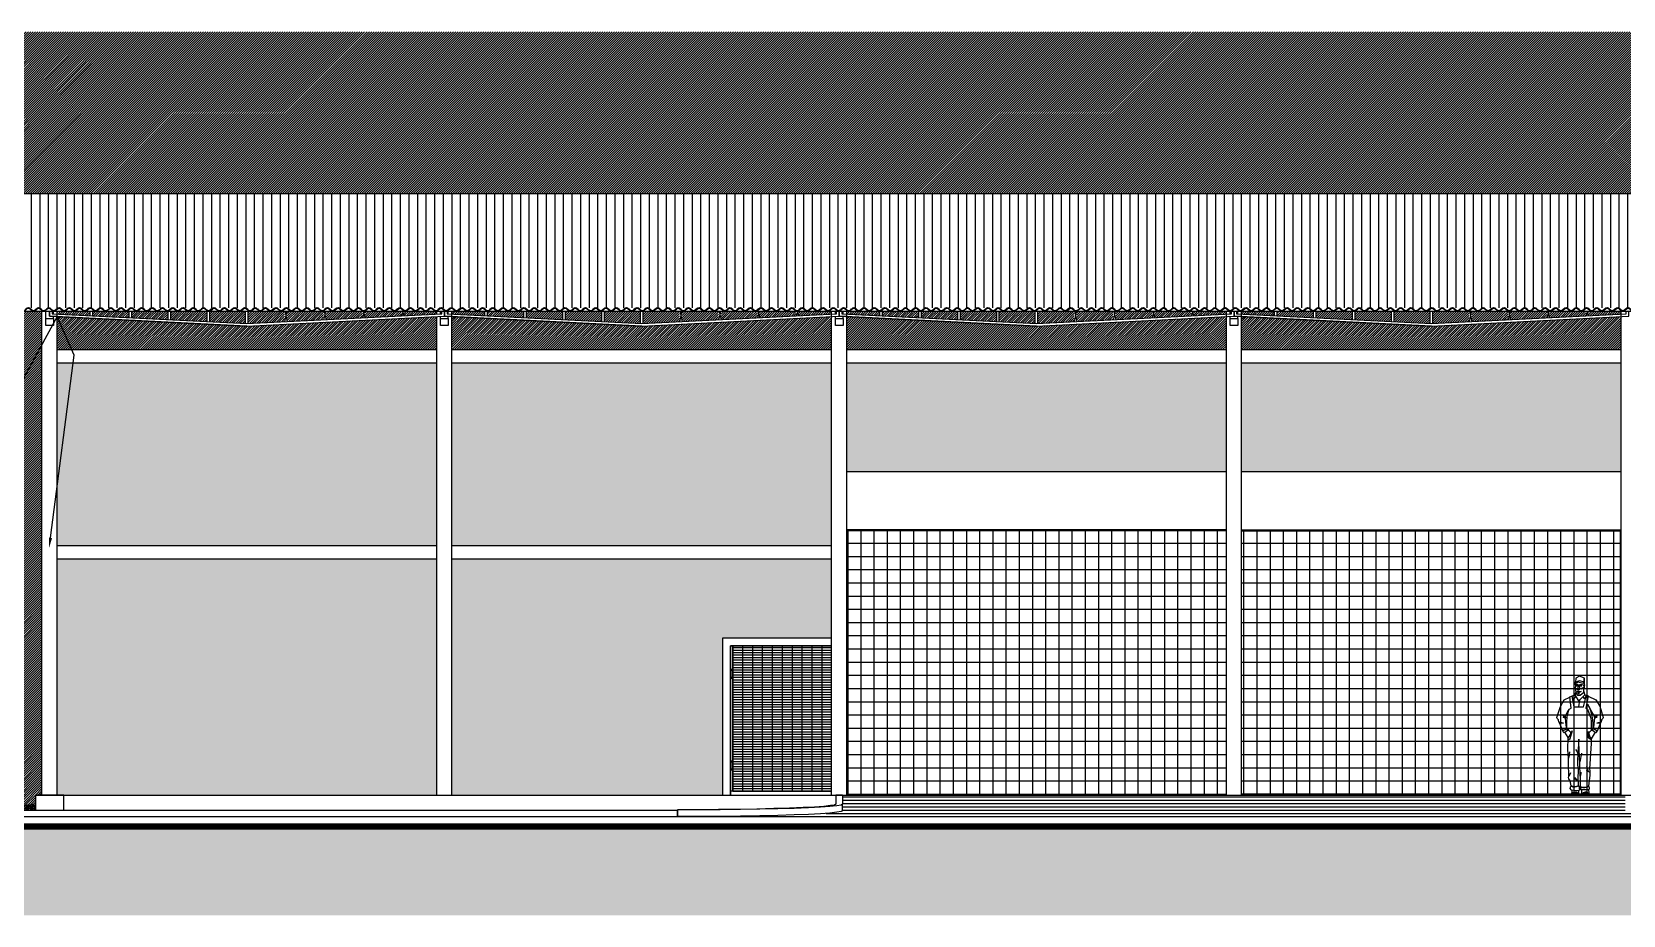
# Model space of a CAD drawing. Header units: metres. Extents: x 2552 to 3464, y 267 to 510.
# Drawn here: x 2990.28 to 3014.38, y 298.58 to 311.96 of the extents above; entities that cross this region are included whole.
import ezdxf
from ezdxf import colors
from ezdxf.entities.mleader import LeaderData, LeaderLine
from ezdxf.math import Vec2, Vec3

# ---------------------------------------------------------------- set-up
doc = ezdxf.new("R2010")
doc.units = ezdxf.units.M
doc.header["$LTSCALE"] = 10
doc.header["$MEASUREMENT"] = 0
doc.set_wipeout_variables(frame=1)
for name, color, linetype in [('COTA 1 100', 2, 'Continuous'), ('HACHURA', 251, 'Continuous'), ('PENA 0.15', 7, 'Continuous'), ('PENA 01', 1, 'Continuous'), ('PENA 02', 2, 'Continuous'), ('PENA 03', 3, 'Continuous'), ('PENA 06', 6, 'Continuous'), ('TXT ESPECIFICAÇÕES', 7, 'Continuous'), ('VEG_PLANTAS', 94, 'Continuous')]:
    doc.layers.add(name, color=color, linetype=linetype)
doc.layers.add('ESQUADRIAS', color=3, linetype='Continuous', lineweight=35)
doc.layers.add('PENA 04', color=4, linetype='Continuous', lineweight=25)
doc.styles.get("Standard").update_dxf_attribs({"font": 'arial.ttf'})
pattern_1 = [(0, (3002.64047, 300.41297), (0, 0.2), []), (90, (3002.64047, 300.41297), (-0.2, 1e-17), [])]

# ---------------------------------------------------------------- blocks, each defined once
blk = doc.blocks.new('A$C39D03AB2')
at = {"ltscale": 1.5, "true_color": 0x86cacb}
h = blk.add_hatch(dxfattribs=at)
h.set_pattern_fill('ANSI31', color=133, scale=0.2)
h.set_pattern_definition([(45, (0.446592, -0.067077), (-0.01767767, 0.01767767), [])])
h.paths.add_polyline_path([(0.61, 0.076), (0.574, 0.076, -0.021957), (0.57, 0.076, -0.021957), (0.566, 0.076), (0.418, 0.076, -0.021957), (0.414, 0.076, -0.021957), (0.41, 0.076), (0.263, 0.076, -0.021957), (0.259, 0.076, -0.021957), (0.255, 0.076), (0.115, 0.076), (0.115, 0.034), (0.61, 0.008)])
h.paths.add_polyline_path([(5.865, 0.076), (5.732, 0.076, -0.025358), (5.727, 0.075, -0.025358), (5.723, 0.076), (5.576, 0.076, -0.025358), (5.572, 0.075, -0.025358), (5.567, 0.076), (5.421, 0.076, -0.025358), (5.417, 0.075, -0.025358), (5.412, 0.076), (5.37, 0.076), (5.37, 0.008), (5.865, 0.034)])
h.paths.add_polyline_path([(1.2, 0.108), (0.65, 0.108), (0.65, 0.006), (1.2, -0.021)])
h.paths.add_polyline_path([(1.79, 0.108), (1.24, 0.108), (1.24, -0.023), (1.79, -0.051)])
h.paths.add_polyline_path([(2.38, 0.108), (1.83, 0.108), (1.83, -0.053), (2.38, -0.081)])
h.paths.add_polyline_path([(2.97, 0.108), (2.42, 0.108), (2.42, -0.083), (2.97, -0.111)])
h.paths.add_polyline_path([(3.56, 0.108), (3.01, 0.108), (3.01, -0.111), (3.56, -0.083)])
h.paths.add_polyline_path([(4.15, 0.108), (3.6, 0.108), (3.6, -0.081), (4.15, -0.053)])
h.paths.add_polyline_path([(4.74, 0.108), (4.19, 0.108), (4.19, -0.051), (4.74, -0.023)])
h.paths.add_polyline_path([(5.33, 0.108), (4.78, 0.108), (4.78, -0.021), (5.33, 0.006)])
at = {"ltscale": 1.5}
for p, q in [((2.99, 0.108), (0.04, 0.108)), ((0.61, 0.108), (0.61, 0.006)), ((0.65, 0.108), (0.65, 0.006)), ((1.2, 0.108), (1.2, -0.023)), ((1.24, 0.108), (1.24, -0.023)), ((1.79, 0.108), (1.79, -0.053)), ((1.83, 0.108), (1.83, -0.053)), ((2.38, 0.108), (2.38, -0.083)), ((2.42, 0.108), (2.42, -0.083)), ((2.97, -0.112), (2.97, 0.108)), ((3.01, -0.112), (3.01, 0.108)), ((3.56, 0.108), (3.6, -0.083)), ((3.6, 0.108), (3.56, -0.083)), ((4.15, 0.108), (4.19, -0.053)), ((4.19, 0.108), (4.15, -0.053)), ((4.74, 0.108), (4.78, -0.023)), ((4.78, 0.108), (4.74, -0.023)), ((5.33, 0.108), (5.37, 0.006)), ((5.37, 0.108), (5.33, 0.006))]:
    blk.add_line(p, q, dxfattribs=at)
for points in [[(0, 0), (0, 0.148)], [(5.98, 0.148), (0, 0.148)], [(2.99, -0.152), (2.99, -0.152), (0, 0)], [(2.99, -0.152), (5.98, 0)], [(5.98, 0), (5.98, 0.148)]]:
    blk.add_lwpolyline(points, dxfattribs=at)
for points in [[(5.98, 0.148), (0, 0.148), (0, 0), (2.99, -0.152), (5.98, 0)], [(5.94, 0.108), (0.04, 0.108), (0.04, 0.037), (2.99, -0.112), (5.94, 0.037)]]:
    blk.add_lwpolyline(points, close=True, dxfattribs=at)
blk = doc.blocks.new('cacho6')
for centre, radius in [((-0.416, 0.242), 0.0184), ((-0.325, 0.284), 0.0156), ((-0.255, 0.26), 0.0104), ((-0.159, 0.31), 0.0082), ((-0.042, 0.222), 0.0116), ((0.015, 0.253), 0.0183), ((0.128, 0.284), 0.0156), ((0.198, 0.26), 0.0104), ((0.294, 0.31), 0.0082), ((0.411, 0.222), 0.0116), ((0.468, 0.253), 0.0183)]:
    blk.add_circle(centre, radius)
blk.add_arc((0.037, 0.242), 0.0184, 202.99722, 106.97674)
for points, knots in [([(0, 0), (0.017, 0.013), (0.049, 0.039), (-0.035, 0.009), (-0.042, 0.095), (-0.062, 0.018), (-0.176, 0.073), (-0.041, 0.071), (0.078, 0.117), (-0.049, 0.078), (0.027, 0.214), (-0.067, 0.068), (-0.076, 0.255), (-0.104, 0.071), (-0.161, 0.215), (0.042, 0.257), (-0.297, 0.304), (-0.126, 0.113), (-0.228, 0.21), (-0.321, 0.094), (-0.129, 0.122), (-0.35, -0.005), (-0.31, 0.142), (-0.253, 0.23), (-0.453, 0.23), (-0.272, 0.128), (-0.406, 0.065), (-0.448, 0.13), (-0.463, 0.218), (-0.522, 0.133), (-0.428, 0.091), (-0.444, 0.031), (-0.453, 0)], [0.011965, 0.011965, 0.011965, 0.011965, 0.082609, 0.169559, 0.243044, 0.299408, 0.400394, 0.594709, 0.690458, 0.785628, 0.89158, 1.001823, 1.123848, 1.25156, 1.356811, 1.528141, 1.7837, 1.951889, 2.05249, 2.190104, 2.318207, 2.51551, 2.701394, 2.792269, 2.948062, 3.123129, 3.249217, 3.402204, 3.477691, 3.56163, 3.701911, 3.843182, 3.843182, 3.843182, 3.843182]), ([(0.453, 0), (0.47, 0.013), (0.502, 0.039), (0.418, 0.009), (0.411, 0.095), (0.391, 0.018), (0.277, 0.073), (0.413, 0.071), (0.532, 0.117), (0.404, 0.078), (0.48, 0.214), (0.386, 0.068), (0.377, 0.255), (0.349, 0.071), (0.292, 0.215), (0.495, 0.257), (0.156, 0.304), (0.328, 0.113), (0.225, 0.21), (0.132, 0.094), (0.324, 0.122), (0.103, -0.005), (0.143, 0.142), (0.2, 0.23), (0, 0.23), (0.181, 0.128), (0.048, 0.065), (0.005, 0.13), (-0.01, 0.218), (-0.05, 0.16), (-0.042, 0.136), (-0.037, 0.128)], [0.011965, 0.011965, 0.011965, 0.011965, 0.082609, 0.169559, 0.243044, 0.299408, 0.400394, 0.594709, 0.690458, 0.785628, 0.89158, 1.001823, 1.123848, 1.25156, 1.356811, 1.528141, 1.7837, 1.951889, 2.05249, 2.190104, 2.318207, 2.51551, 2.701394, 2.792269, 2.948062, 3.123129, 3.249217, 3.402204, 3.477691, 3.56163, 3.606746, 3.606746, 3.606746, 3.606746]), ([(-0.001, 0.089), (0.001, 0.088), (0.014, 0.07), (0.012, 0.047), (0.007, 0.026)], [3.6908032, 3.6908032, 3.6908032, 3.6908032, 3.701911, 3.8032539, 3.8032539, 3.8032539, 3.8032539])]:
    blk.add_open_spline(points, degree=3, knots=knots)
blk = doc.blocks.new('A$C5D2070CA')
for p, q in [((-2.5, 0.323), (-2.4, 0.323)), ((-2.5, 0.323), (-2.5, 0.187)), ((-2.4, 0.323), (-2.4, 0.187)), ((-2.5, 0.087), (-2.5, 0.187)), ((-2.5, 0.187), (-2.479, 0.176)), ((-2.5, 0.087), (-2.479, 0.076)), ((-2.479, 0.176), (-2.415, 0.165)), ((-2.479, 0.076), (-2.415, 0.065)), ((-2.415, 0.165), (-2.31, 0.154)), ((-2.415, 0.065), (-2.31, 0.054)), ((-2.4, 0.187), (-2.379, 0.176)), ((-2.379, 0.176), (-2.318, 0.166)), ((-2.318, 0.166), (-2.217, 0.155)), ((-2.31, 0.154), (-2.165, 0.144)), ((-2.31, 0.054), (-2.165, 0.044)), ((-2.217, 0.155), (-2.078, 0.145)), ((-2.165, 0.144), (-1.983, 0.134)), ((-2.165, 0.044), (-1.983, 0.034)), ((-2.078, 0.145), (-1.904, 0.136)), ((-1.983, 0.134), (-1.768, 0.125)), ((-1.983, 0.034), (-1.768, 0.026)), ((-1.904, 0.136), (-1.697, 0.128)), ((-1.768, 0.125), (-1.522, 0.118)), ((-1.768, 0.026), (-1.522, 0.018)), ((-1.697, 0.128), (-1.461, 0.121)), ((-1.522, 0.118), (-1.25, 0.112)), ((-1.522, 0.018), (-1.25, 0.012)), ((-1.461, 0.121), (-1.2, 0.115)), ((-1.25, 0.112), (-0.957, 0.107)), ((-1.25, 0.012), (-0.957, 0.007)), ((-1.2, 0.115), (-0.918, 0.11)), ((-0.957, 0.107), (-0.647, 0.103)), ((-0.957, 0.007), (-0.647, 0.003)), ((-0.918, 0.11), (-0.621, 0.106)), ((-0.647, 0.103), (-0.326, 0.101)), ((-0.647, 0.003), (-0.326, 0.001)), ((-0.621, 0.106), (-0.313, 0.104)), ((-0.326, 0.101), (0, 0.1)), ((-0.326, 0.001), (0, 0)), ((-0.313, 0.104), (0, 0.103))]:
    blk.add_line(p, q)
at = {"layer": 'HACHURA', "ltscale": 1.5}
blk.add_line((0, 0.103), (0, 0), dxfattribs=at)
blk = doc.blocks.new('F312X00')
for p, q in [((-40.5, 6.6), (-40.8, 7.1)), ((-38.2, 9.7), (-40, 7.7)), ((-37.7, 9.3), (-39.6, 7.3)), ((-31.3, 9.3), (-29.4, 7.3)), ((-30.8, 9.7), (-29, 7.7)), ((-20.5, 9.7), (-22.3, 7.7)), ((-20, 9.3), (-21.9, 7.3)), ((-13.6, 9.3), (-11.7, 7.3)), ((-13.1, 9.7), (-11.3, 7.7)), ((-2.8, 9.7), (-4.6, 7.7)), ((-2.3, 9.3), (-4.2, 7.3)), ((4.1, 9.3), (6, 7.3)), ((4.6, 9.7), (6.4, 7.7)), ((14.9, 9.7), (13.1, 7.7)), ((15.4, 9.3), (13.5, 7.3)), ((21.8, 9.3), (23.7, 7.3)), ((22.3, 9.7), (24.1, 7.7)), ((32.6, 9.7), (30.8, 7.7)), ((33.1, 9.3), (31.2, 7.3)), ((39.5, 9.3), (41.4, 7.3)), ((40, 9.7), (41.8, 7.7)), ((50.3, 9.7), (48.5, 7.7)), ((50.8, 9.3), (48.9, 7.3)), ((57.2, 9.3), (59.1, 7.3)), ((57.7, 9.7), (59.5, 7.7)), ((68, 9.7), (66.2, 7.7)), ((68.5, 9.3), (66.6, 7.3)), ((69.1, 10), (68.8, 10.4))]:
    blk.add_line(p, q)
for centre, radius, start, end in [((-43.4, 10.8), 4.5, 304.5181, 317.5524), ((-43.4, 10.8), 5.1, 304.5181, 317.5524), ((-34.5, 6.4), 5, 90, 137.5524), ((-34.5, 6.4), 4.4, 90, 137.5524), ((-34.5, 6.4), 5, 42.4476, 90), ((-34.5, 6.4), 4.4, 42.4476, 90), ((-25.7, 10.8), 5.1, 222.4476, 270), ((-25.7, 10.8), 4.5, 222.4476, 270), ((-25.7, 10.8), 4.5, 270, 317.5524), ((-25.7, 10.8), 5.1, 270, 317.5524), ((-16.8, 6.4), 5, 90, 137.5524), ((-16.8, 6.4), 4.4, 90, 137.5524), ((-16.8, 6.4), 5, 42.4476, 90), ((-16.8, 6.4), 4.4, 42.4476, 90), ((-8, 10.8), 5.1, 222.4476, 270), ((-8, 10.8), 4.5, 222.4476, 270), ((-8, 10.8), 4.5, 270, 317.5524), ((-8, 10.8), 5.1, 270, 317.5524), ((0.9, 6.4), 5, 90, 137.5524), ((0.9, 6.4), 4.4, 90, 137.5524), ((0.9, 6.4), 5, 42.4476, 90), ((0.9, 6.4), 4.4, 42.4476, 90), ((9.7, 10.8), 5.1, 222.4476, 270), ((9.7, 10.8), 4.5, 222.4476, 270), ((9.7, 10.8), 4.5, 270, 317.5524), ((9.7, 10.8), 5.1, 270, 317.5524), ((18.6, 6.4), 5, 90, 137.5524), ((18.6, 6.4), 4.4, 90, 137.5524), ((18.6, 6.4), 5, 42.4476, 90), ((18.6, 6.4), 4.4, 42.4476, 90), ((27.4, 10.8), 5.1, 222.4476, 270), ((27.4, 10.8), 4.5, 222.4476, 270), ((27.4, 10.8), 4.5, 270, 317.5524), ((27.4, 10.8), 5.1, 270, 317.5524), ((36.3, 6.4), 5, 90, 137.5524), ((36.3, 6.4), 4.4, 90, 137.5524), ((36.3, 6.4), 5, 42.4476, 90), ((36.3, 6.4), 4.4, 42.4476, 90), ((45.1, 10.8), 5.1, 222.4476, 270), ((45.1, 10.8), 4.5, 222.4476, 270), ((45.1, 10.8), 4.5, 270, 317.5524), ((45.1, 10.8), 5.1, 270, 317.5524), ((54, 6.4), 5, 90, 137.5524), ((54, 6.4), 4.4, 90, 137.5524), ((54, 6.4), 5, 42.4476, 90), ((54, 6.4), 4.4, 42.4476, 90), ((62.8, 10.8), 5.1, 222.4476, 270), ((62.8, 10.8), 4.5, 222.4476, 270), ((62.8, 10.8), 4.5, 270, 317.5524), ((62.8, 10.8), 5.1, 270, 317.5524), ((71.7, 6.4), 5, 125.4186, 137.5524), ((71.7, 6.4), 4.4, 125.4186, 137.5524)]:
    blk.add_arc(centre, radius, start, end)
blk = doc.blocks.new('operário 11')
for p, q in [((-5, 143), (-6.2, 143.8)), ((-4.3, 138.7), (2.5, 139)), ((-1.6, 148.8), (-3, 142.8)), ((-2.1, 148), (-2.6, 148.6)), ((-0.5, 146.9), (-0.1, 144)), ((-0.4, 147.9), (0.2, 148.5)), ((-24.3, 81.3), (-22.8, 83)), ((-22.3, 79), (-24.3, 81.3)), ((-22.8, 83), (-17.3, 85.1)), ((-21.3, 80), (-22.3, 79)), ((-21.3, 80), (-17.5, 82.8)), ((-17.5, 82.8), (-15.5, 82.3)), ((-17.3, 85.1), (-15.5, 82.3)), ((-15.7, 42.5), (-14.7, 46.8)), ((-14.6, 47.2), (-13.9, 51.3)), ((1, 37), (3.4, 49.7)), ((14.3, 21.8), (10.3, 24.3)), ((13.2, 22.5), (10.4, 30.6)), ((-15.1, 16.2), (-12.6, 21.6)), ((-6.8, 12.8), (-2.3, 9.2)), ((-2.3, 9.2), (-6.7, 14.1)), ((1.3, 16.8), (3.1, 21.8))]:
    blk.add_line(p, q)
for points in [[(-7.4, 150.7), (-5.8, 153), (0.1, 155), (6.3, 153.2), (4.7, 150.8), (-1.5, 152.6)], [(18.7, 85.1), (17, 82.3), (19, 82.8), (22.8, 80), (23.8, 79), (25.8, 81.3), (24.3, 83)]]:
    blk.add_lwpolyline(points, close=True)
for points in [[(-5.8, 151.2), (-6.2, 150.1, 0.106993), (-6.2, 149.7), (-5.9, 146.8), (-6.4, 145.2, 0.137215), (-6.4, 144.7), (-5.8, 141.9, -0.060609), (-5.7, 141.7), (-5.6, 138.4, 0.123416), (-5.5, 137.9), (-3.5, 134.3, 0.274896), (-2.7, 133.7), (0.4, 133.7, 0.188402), (1.1, 134), (6.2, 138.3, 0.20979), (6.5, 139), (6.5, 143.2)], [(-5.7, 147.7, 0.222417), (-2.3, 147.6, 0.392355), (-6, 147.5)], [(-1.8, 148.5), (-2.6, 149.2, 0.163634), (-3.2, 149.4), (-4.7, 149.5, 0.160437), (-5.3, 149.4), (-5.8, 149.1)], [(-2.9, 143.3, 1.009228), (-1.9, 141.7), (-1.3, 142, -0.960676), (-0.7, 141.8, 0.558997), (-0.5, 141.7, 0.716909), (-0.3, 143.2, 0.716909)], [(6.5, 139.3), (7.3, 134.9, -0.249907), (7, 133.9), (0.3, 127.2, 0.163657), (-0.1, 126.6), (-1.5, 116.9)], [(-0.5, 148.7), (0.9, 149.3, -0.110876), (1.4, 149.4), (2.8, 149.4, -0.16421), (3.4, 149.2), (4.1, 148.7)], [(3.5, 147.5, 0.386359), (-0.3, 147.6, 0.217029), (3.2, 147.7, 0.217029)], [(6.1, 143.4, 0.364337), (6.4, 143.5), (7.3, 145), (7.2, 148.1), (6.8, 148.7, 0.327227), (6.6, 148.8), (6.1, 148.7, 0.270882), (5.9, 148.6), (5.7, 147.6, 1.150976), (5.9, 147.6), (6.2, 148.1, -0.372765), (6.5, 148.2), (6.6, 148.2, -0.292763), (6.8, 148), (6.9, 145.2), (6.6, 144.7, -0.567762), (6.2, 144.7), (6.1, 144.9), (6, 144.5, 0.950373), (5.7, 144.6), (5.8, 143.8), (6, 143.5)], [(6.4, 143.5, -4.158251), (6.3, 143.6, 0.576921), (6.3, 143.7, 4.925937), (6.5, 143.6, 4.925937)], [(-15.1, 113.6, 0.127257), (-20.8, 102.5), (-24, 103.7), (-23.4, 102.9, 0.196088), (-23.1, 102.7), (-21, 102.4, -0.370035), (-20.5, 101.8), (-20.5, 101), (-24, 101.7), (-21, 100.7), (-19.7, 90.1), (-19.3, 87.3), (-18.2, 85.1), (-22.9, 83.2), (-24.2, 81.8), (-28.9, 93.9), (-23.5, 93.1), (-29.9, 94.4), (-30.5, 98.2), (-32.5, 100.2, -0.282572), (-32.8, 101.4), (-27.5, 117.3), (-22.3, 127.1), (-14.1, 130.9)], [(-18.6, 86.1, -0.040524), (-17.5, 105.7), (-15.1, 113.6), (-12.1, 114.9), (-14.1, 131.4), (-11.1, 132.6), (-8.1, 116.9), (6, 116.9), (9.9, 134.2), (12.8, 132.9), (9.4, 114.9), (11.4, 113.7), (16.4, 100.3, -0.024615), (17, 82.3)], [(-0.5, 124.5), (-5.9, 133.5, -0.1933), (-6.1, 134.4), (-5.3, 137.6)], [(12.7, 132.5), (23.6, 127.2), (29.6, 117.9), (34.3, 101.4, -0.27127), (34, 100.2), (32.2, 98.5, 0.164601), (31.9, 97.8), (31.4, 94.4), (25, 93.1), (30.3, 93.8), (25.6, 81.7), (24.4, 83.2), (19.6, 85), (20.7, 87.3), (22.5, 100.7), (25.5, 101.7), (22, 101), (22.1, 102.1), (25.5, 103.7), (22.2, 102.5), (17.9, 109.7), (15.1, 115.3), (12.6, 119.2), (13.1, 120.9)], [(-15.5, 82.3), (-13.1, 80.1), (-12.9, 81.2, -0.210608), (-16.7, 72.1), (-21.3, 80)], [(-18.6, 84.6, -0.000684), (-18.6, 84.9, -0.000684)], [(16.8, 69), (13.3, 71.6, -0.177414), (13, 71.9), (12.5, 81, 0.13459), (16.7, 70.3, -0.155982), (16.8, 70.2), (16.9, 63.5, -0.02047), (16.9, 63.5), (14.7, 26.9), (15, 23.9), (14.8, 21.5), (15, 17.4), (13.2, 1.8, -0.264959), (1.6, 0.4), (1.6, 15.1), (1, 16.7), (0.4, 33.9), (-1.1, 64.8), (-0.8, 69.9), (-1.5, 63.3), (-3, 39.7), (-3, 32.1), (-1.9, 27.4), (-2.5, 10.2), (-2, 8.7), (-1.8, 2.2, -0.274586), (-12.2, 1.9), (-13.6, 9.5, -0.309367), (-15.5, 16), (-15.9, 34.4), (-16.1, 42.2), (-17.1, 54.7), (-16.7, 72.1, 0.135454), (-10.5, 81.8), (-14, 70.2, -0.168867), (-14.2, 69.9), (-16.4, 68.6)], [(22.8, 80), (16.9, 70.6, -0.558238), (16.6, 70.6, -0.177538), (14.4, 80.9), (14.4, 79.9), (17, 82.3)], [(-11.3, -4.4), (-11.5, -10.9, 0.426857), (-11.1, -11.3), (-1.3, -11.3, 0.417878), (-0.8, -10.9), (-0.9, -4.5)], [(-1.1, -10.9, -0.417878), (-1.3, -11.1), (-11.1, -11.1, -0.426857), (-11.3, -10.9, -0.426857)], [(13, -4.2), (13.9, -10.8, -0.452699), (13.4, -11.3), (3.6, -11.3, -0.421651), (3.2, -10.9), (3.4, -4)], [(13.6, -10.9, -0.417878), (13.4, -11.1), (3.6, -11.1, -0.426857), (3.4, -10.9, -0.426857)]]:
    blk.add_lwpolyline(points, format="xyb")
for points in [[(6.4, 158.8), (6.3, 153.2), (7.2, 148.1), (7.1, 158.5), (-0.2, 161.5), (-5.6, 158.6), (-5.8, 153)], [(-6.1, 134), (-11, 132.3), (-9.7, 127.9), (-5, 132)], [(7.3, 134.4), (9.8, 133.7), (7.7, 128.5), (4.9, 131.8)], [(-6, 54.7), (-3.9, 52.3), (-2.7, 48.5)]]:
    blk.add_lwpolyline(points)
at = {"const_width": 0.196}
for points in [[(-4.3, 147.8, 1), (-4, 147.8, 1)], [(1, 147.8, 1), (1.3, 147.8, 1)]]:
    blk.add_lwpolyline(points, format="xyb", close=True, dxfattribs=at)
for points in [[(-4.3, 138.7), (-2.7, 139.4, -0.229319), (-1.8, 139.4), (-1.8, 139.4), (-1.6, 139.5, -0.180143), (-0.9, 139.5), (2.5, 139), (-0.5, 137.9, -0.103229), (-0.9, 137.8), (-1.6, 137.8, -0.119339), (-2.1, 137.9)], [(-12.3, -4), (-13.4, -1.7), (-12.8, 1.4, -0.503079), (-12.1, 1.7, 0.27033), (-1.7, 2.1, -0.522235), (-1, 1.8), (0.2, -3.7, -0.377011), (-0.1, -4.2), (-3.6, -5.4, -0.120985), (-3.8, -5.4), (-12, -4.3, -0.260686)], [(7.4, -4), (3.3, -4, -0.274993), (2.9, -3.8), (1.6, -1.5, -0.130333), (1.6, -1.2), (1.6, -0.3, -0.512355), (2.2, 0.1, 0.232611), (12.6, 1.3, -0.509511), (13.3, 1), (13.9, -1.2, -0.12582), (13.9, -1.4), (13.3, -3.7, -0.34421), (12.8, -4)]]:
    blk.add_lwpolyline(points, format="xyb", close=True)
for centre in [(-4.2, 147.8), (1.2, 147.8)]:
    blk.add_circle(centre, 0.499)
for centre, radius, start, end in [((-2.4, 147.6), 0.214, 135.8356, 214.147), ((-0.1, 147.7), 0.214, 325.853, 44.1644), ((2.3, 145), 2.01, 258.6114, 357.5406), ((5.5, 145.5), 0.889, 315.2937, 66.4901), ((-1.3, 134.5), 1.54, 26.8813, 162.3134), ((-40.5, 91.2), 60.3, 353.9449, 25.6306), ((16.3, 63.5), 0.577, 356.5537, 1.2444), ((-6.2, -13.5), 6.32, 32.7668, 148.5775), ((-6.2, -13.5), 6.08, 32.7668, 148.5775), ((-6, -13.6), 4.84, 47.5102, 133.126), ((8.6, -13.5), 6.32, 34.6049, 148.5775), ((8.6, -13.5), 6.08, 32.7668, 148.5775), ((8.7, -13.6), 4.84, 47.5102, 133.126)]:
    blk.add_arc(centre, radius, start, end)
blk.add_point((-6.2, -11.3))

msp = doc.modelspace()

# ---------------------------------------------------------------- hatches: boundary and pattern name
at = {"layer": 'HACHURA', "ltscale": 1.5, "true_color": 0x86cacb}
h = msp.add_hatch(dxfattribs=at)
h.set_pattern_fill('ANSI31', color=133, scale=0.2)
h.set_pattern_definition([(45, (2987.272207, 300.162008), (-0.01767767, 0.01767767), [])])
h.paths.add_polyline_path([(2996.415, 307.646), (2993.54, 307.5), (2990.665, 307.646), (2990.665, 307.148), (2996.415, 307.148)], flags=17)
h.paths.add_polyline_path([(3036.067, 311.96), (2987.272, 311.96), (2987.272, 300.172), (2990.335, 300.172), (2990.335, 300.398), (2990.435, 300.398), (2990.435, 307.728), (2989.235, 307.728), (2989.235, 309.507), (3033.725, 309.507), (3033.725, 307.728), (3032.525, 307.728), (3032.525, 300.398), (3032.62, 300.398), (3032.62, 300.172), (3036.067, 300.172)])
h.paths.add_polyline_path([(2990.291, 300.254, -0.210133), (2990.263, 300.248, -1), (2990.269, 300.248, -0.39492)], flags=16)
h.paths.add_polyline_path([(2990.186, 300.24, 0.929595), (2990.197, 300.242, 0.693782), (2990.182, 300.245, 3.032442)], flags=16)
h.paths.add_polyline_path([(2990.159, 300.248, -0.218939), (2990.131, 300.248, -0.218939)], flags=16)
h.paths.add_polyline_path([(2990.181, 300.254, -0.177412), (2990.13, 300.261, -14.543016), (2990.13, 300.262, -0.181274), (2990.104, 300.262, -0.10199), (2990.15, 300.256, -14.543016), (2990.15, 300.254, -0.295801)], flags=16)
h.paths.add_polyline_path([(2990.04, 300.254, -0.434094), (2990.019, 300.254, -0.434094)], flags=16)
h.paths.add_polyline_path([(2990.072, 300.245, 3.032442), (2990.076, 300.24, 3.028906)], flags=16)
h.paths.add_polyline_path([(2989.998, 300.262, -0.374781), (2989.991, 300.248, -0.29603)], flags=16)
h.paths.add_polyline_path([(2990.035, 300.242, -0.415539), (2990.061, 300.245, -0.415929)], flags=16)
h.paths.add_polyline_path([(2990.097, 300.236, -0.238579), (2990.069, 300.236, -0.238579)], flags=16)
h.paths.add_polyline_path([(2989.935, 300.236, -3.428852), (2989.958, 300.236, -3.428852)], flags=16)
h.paths.add_polyline_path([(2989.914, 300.24, 0.929595), (2989.925, 300.242, 0.693782), (2989.91, 300.245, 3.032442)], flags=16)
h.paths.add_polyline_path([(2989.886, 300.248, -0.218939), (2989.859, 300.248, -0.218939)], flags=16)
h.paths.add_polyline_path([(2989.908, 300.254, -0.177412), (2989.858, 300.261, -14.543016), (2989.858, 300.262, -0.181274), (2989.831, 300.262, -0.10199), (2989.878, 300.256, -14.543016), (2989.878, 300.254, -0.295801)], flags=16)
h.paths.add_polyline_path([(2989.825, 300.236, -0.238579), (2989.796, 300.236, -0.238579)], flags=16)
h.paths.add_polyline_path([(2989.81, 300.245, -0.331125), (2989.778, 300.245, -0.331125)], flags=16)
h.paths.add_polyline_path([(2989.767, 300.254, 1.726525), (2989.759, 300.254, 0.716988), (2989.754, 300.248, 0.623207)], flags=16)
h.paths.add_polyline_path([(2989.803, 300.24, 0.585894), (2989.785, 300.242, 1), (2989.796, 300.242, 0.427156)], flags=16)
h.paths.add_polyline_path([(2989.726, 300.262, -0.607671), (2989.718, 300.262, -2.731685), (2989.721, 300.262, -1)], flags=16)
h.paths.add_polyline_path([(2989.663, 300.24, 0.929595), (2989.675, 300.242, 2.287544), (2989.667, 300.245, 2.278486), (2989.66, 300.245, 3.032442)], flags=16)
h.paths.add_polyline_path([(2989.685, 300.236, -12.200051), (2989.686, 300.236, -1), (2989.693, 300.236, -0.859964)], flags=16)
h.paths.add_polyline_path([(2989.636, 300.248, -0.218939), (2989.608, 300.248, -0.218939)], flags=16)
h.paths.add_polyline_path([(2989.607, 300.261, -14.543016), (2989.607, 300.262, -0.181274), (2989.581, 300.262, -0.10199), (2989.628, 300.256, -14.543016), (2989.627, 300.254, -0.295801), (2989.658, 300.254, -0.177412)], flags=16)
h.paths.add_polyline_path([(2989.574, 300.236, -0.238579), (2989.546, 300.236, -0.238579)], flags=16)
h.paths.add_polyline_path([(2989.56, 300.245, -0.331125), (2989.528, 300.245, -0.331125)], flags=16)
h.paths.add_polyline_path([(2989.384, 300.24, 0.929595), (2989.395, 300.242, 0.693782), (2989.38, 300.245, 3.032442)], flags=16)
h.paths.add_polyline_path([(2989.427, 300.247, -0.359441), (2989.401, 300.261, 1.367861), (2989.397, 300.262, 5.313602), (2989.418, 300.248, -2.38018), (2989.443, 300.253, -0.3132), (2989.471, 300.261, -1.154099), (2989.475, 300.262, -0.146672), (2989.442, 300.238, -1.242049), (2989.436, 300.236, -4.03087), (2989.461, 300.246, -1.242049), (2989.467, 300.248, -4.339579)])
h.paths.add_polyline_path([(2989.526, 300.254, -0.125449), (2989.479, 300.243, -1.100803), (2989.468, 300.242, -0.242667), (2989.506, 300.245, -9.301146), (2989.505, 300.242, -0.377872)], flags=16)
h.paths.add_polyline_path([(2989.405, 300.238, -1.237242), (2989.398, 300.236, -4.099784), (2989.424, 300.246, -1.237242), (2989.43, 300.248, -0.289116), (2989.438, 300.262, -0.146654)], flags=16)
h.paths.add_polyline_path([(2989.356, 300.248, -0.218939), (2989.329, 300.248, -0.218939)], flags=16)
h = msp.add_hatch(dxfattribs=at)
h.set_pattern_fill('ANSI31', color=133, scale=0.2)
h.set_pattern_definition([(45, (2996.645465, 307.14797), (-0.01767767, 0.01767767), [])])
h.paths.add_polyline_path([(3002.395, 307.646), (2999.52, 307.5), (2996.645, 307.646), (2996.645, 307.148), (3002.395, 307.148)])
h = msp.add_hatch(dxfattribs=at)
h.set_pattern_fill('ANSI31', color=133, scale=0.2)
h.set_pattern_definition([(45, (3002.625465, 307.14797), (-0.01767767, 0.01767767), [])])
h.paths.add_polyline_path([(3008.375, 307.646), (3005.5, 307.5), (3002.625, 307.646), (3002.625, 307.148), (3008.375, 307.148)])
h = msp.add_hatch(dxfattribs=at)
h.set_pattern_fill('ANSI31', color=133, scale=0.2)
h.set_pattern_definition([(45, (3008.605465, 307.14797), (-0.01767767, 0.01767767), [])])
h.paths.add_polyline_path([(3014.355, 307.646), (3011.48, 307.5), (3008.605, 307.646), (3008.605, 307.148), (3014.355, 307.148)])
at = {"layer": 'HACHURA'}
h = msp.add_hatch(dxfattribs=at)
h.set_pattern_fill('GRATE', color=256, scale=1.2, style=0)
h.set_pattern_definition([(0, (3000.90007, 300.45797), (0, 0.0375), []), (90, (3000.90007, 300.45797), (-0.15, 9e-18), [])])
h.paths.add_polyline_path([(3002.395, 302.658), (3000.9, 302.658), (3000.9, 300.458), (3002.395, 300.458)])
at = {"layer": 'HACHURA', "ltscale": 1.5}
h = msp.add_hatch(dxfattribs=at)
h.set_pattern_fill('_USER', color=256, scale=0.05, pattern_type=0)
h.set_pattern_definition([(0, (3000.060465, 300.07172), (0, 0.05), [])])
h.paths.add_polyline_path([(3014.415, 300.259), (3014.415, 300.398), (3002.56, 300.398), (3002.56, 300.259), (3002.56, 300.159), (3002.539, 300.148), (3002.475, 300.136), (3002.37, 300.126), (3002.226, 300.115), (3002.044, 300.106), (3001.828, 300.097), (3001.582, 300.09), (3001.31, 300.083), (3001.017, 300.078), (3000.708, 300.075), (3000.387, 300.072), (3000.06, 300.072), (3016.915, 300.072), (3016.589, 300.072), (3016.268, 300.075), (3015.959, 300.078), (3015.665, 300.083), (3015.394, 300.09), (3015.148, 300.097), (3014.932, 300.106), (3014.75, 300.115), (3014.606, 300.126), (3014.501, 300.136), (3014.437, 300.148), (3014.415, 300.159)])
at = {"layer": 'PENA 01', "ltscale": 1.5}
h = msp.add_hatch(dxfattribs=at)
h.set_pattern_fill('HACH21', color=256, scale=0.0025, double=1, pattern_type=2)
h.set_pattern_definition([(0, (2990.68547, 300.39797), (0, 0.0975), [0.15, -0.02]), (0, (2990.68547, 300.40797), (0, 0.0975), [0.15, -0.02]), (90, (2990.66547, 300.39797), (-0.17, 1e-17), []), (90, (2990.68547, 300.39797), (-0.17, 1e-17), [])])
h.paths.add_polyline_path([(3032.295, 300.398), (3032.295, 303.978), (3026.545, 303.978), (3026.545, 300.398)])
h.paths.add_polyline_path([(3020.565, 306.948), (3020.565, 304.178), (3026.315, 304.178), (3026.315, 306.948)])
h.paths.add_polyline_path([(3026.545, 306.948), (3026.545, 304.178), (3032.295, 304.178), (3032.295, 306.948)])
h.paths.add_polyline_path([(3020.335, 304.178), (3020.335, 306.948), (3014.585, 306.948), (3014.585, 304.178)])
h.paths.add_polyline_path([(3014.355, 305.298), (3014.355, 306.948), (3008.605, 306.948), (3008.605, 305.298)])
h.paths.add_polyline_path([(3008.375, 305.298), (3008.375, 306.948), (3002.625, 306.948), (3002.625, 305.298)])
h.paths.add_polyline_path([(3002.395, 306.948), (2996.645, 306.948), (2996.645, 304.178), (3002.395, 304.178)])
h.paths.add_polyline_path([(2996.645, 303.978), (2996.645, 300.398), (3000.745, 300.398), (3000.745, 302.778), (3002.395, 302.778), (3002.395, 303.978)])
h.paths.add_polyline_path([(2996.415, 304.178), (2996.415, 306.948), (2990.665, 306.948), (2990.665, 304.178)])
h.paths.add_polyline_path([(2990.665, 303.978), (2990.665, 300.398), (2990.765, 300.398), (2996.415, 300.398), (2996.415, 303.978)])
h.paths.add_polyline_path([(3014.585, 300.398), (3014.753, 300.398), (3020.335, 300.398), (3020.335, 303.978), (3014.585, 303.978)])
h = msp.add_hatch(dxfattribs=at)
h.set_pattern_fill('_USER', color=256, scale=0.2, double=1, pattern_type=0)
h.set_pattern_definition(pattern_1)
h.paths.add_polyline_path([(3002.64, 304.403), (3002.64, 300.413), (3008.375, 300.413), (3008.375, 304.403)])
h = msp.add_hatch(dxfattribs=at)
h.set_pattern_fill('_USER', color=256, scale=0.2, double=1, pattern_type=0)
h.set_pattern_definition(pattern_1)
h.paths.add_polyline_path([(3008.605, 304.403), (3014.34, 304.403), (3014.34, 300.413), (3008.605, 300.413)])
h = msp.add_hatch(dxfattribs=at)
h.set_pattern_fill('EARTH', color=256, scale=0.75, angle=45, style=0, double=1)
h.set_pattern_definition([(45, (2987.2722, 298.5792), (3e-17, 0.26516504), [0.1875, -0.1875]), (45, (2987.22249, 298.62893), (3e-17, 0.26516504), [0.1875, -0.1875]), (45, (2987.17277, 298.67864), (3e-17, 0.26516504), [0.1875, -0.1875]), (135, (2987.17277, 298.71179), (-0.26516504, 6e-17), [0.1875, -0.1875]), (135, (2987.22249, 298.7615), (-0.26516504, 6e-17), [0.1875, -0.1875]), (135, (2987.2722, 298.81123), (-0.26516504, 6e-17), [0.1875, -0.1875])])
h.paths.add_polyline_path([(3036.067, 299.922), (2987.272, 299.922), (2987.272, 298.579), (3036.067, 298.579)])

# ---------------------------------------------------------------- linework, layer by layer
for p, q in [((2990.493, 307.616), (2990.493, 307.728)), ((2990.608, 307.616), (2990.608, 307.649)), ((2996.473, 307.616), (2996.473, 307.649)), ((2996.588, 307.616), (2996.588, 307.649)), ((3002.453, 307.616), (3002.453, 307.649)), ((3002.568, 307.616), (3002.568, 307.649)), ((3008.433, 307.616), (3008.433, 307.649)), ((3008.548, 307.616), (3008.548, 307.649)), ((3000.865, 300.398), (3000.865, 302.658)), ((3000.865, 300.398), (3000.865, 302.658)), ((3000.9, 302.658), (3000.9, 300.458)), ((3000.876, 302.291), (3000.894, 302.291)), ((3000.876, 302.184), (3000.894, 302.184)), ((3000.876, 300.903), (3000.894, 300.903)), ((3000.876, 300.796), (3000.894, 300.796))]:
    msp.add_line(p, q, dxfattribs=at)
for points in [[(3008.375, 304.403), (3002.64, 304.403), (3002.64, 300.413), (3008.375, 300.413)], [(3008.605, 304.403), (3014.34, 304.403), (3014.34, 300.413), (3008.605, 300.413)], [(3000.745, 300.398), (3000.745, 302.778), (3002.395, 302.778)], [(3000.865, 302.658), (3002.395, 302.658)], [(3002.395, 302.658), (3002.395, 302.658), (3000.865, 302.658), (3000.865, 300.398)], [(3000.865, 302.658), (3002.395, 302.658)], [(3000.9, 302.305), (3000.885, 302.305), (3000.885, 302.301), (3000.9, 302.301)], [(3000.865, 302.17), (3000.885, 302.17), (3000.885, 302.173), (3000.865, 302.173)], [(3000.9, 300.917), (3000.885, 300.917), (3000.885, 300.913), (3000.9, 300.913)], [(3000.865, 300.782), (3000.885, 300.782), (3000.885, 300.785), (3000.865, 300.785)], [(3002.395, 300.458), (3000.865, 300.458)]]:
    msp.add_lwpolyline(points, dxfattribs=at)
for points in [[(3000.876, 302.301), (3000.894, 302.301), (3000.894, 302.173), (3000.876, 302.173)], [(3000.876, 300.913), (3000.894, 300.913), (3000.894, 300.785), (3000.876, 300.785)]]:
    msp.add_lwpolyline(points, close=True, dxfattribs=at)
at = {"layer": 'PENA 02', "ltscale": 1.5}
for p, q in [((2990.665, 307.148), (2996.415, 307.148)), ((2996.645, 307.148), (3002.395, 307.148)), ((3002.625, 307.148), (3008.375, 307.148)), ((3008.605, 307.148), (3014.355, 307.148)), ((2990.665, 306.948), (2996.415, 306.948)), ((2996.645, 306.948), (3002.395, 306.948)), ((3002.625, 306.948), (3008.375, 306.948)), ((3008.605, 306.948), (3014.355, 306.948)), ((3002.625, 305.298), (3008.375, 305.298)), ((3008.605, 305.298), (3014.355, 305.298)), ((2990.665, 304.178), (2996.415, 304.178)), ((2996.645, 304.178), (3002.395, 304.178)), ((3008.605, 304.418), (3014.355, 304.418)), ((2990.665, 303.978), (2996.415, 303.978)), ((2996.645, 303.978), (3002.395, 303.978))]:
    msp.add_line(p, q, dxfattribs=at)
at = {"layer": 'PENA 02', "ltscale": 1.5, "const_width": 0.1}
msp.add_lwpolyline([(2987.272, 299.922), (3036.067, 299.922)], dxfattribs=at)
at = {"layer": 'PENA 03', "ltscale": 1.5}
for p, q in [((2990.435, 300.398), (2990.435, 307.728)), ((2990.665, 300.398), (2990.665, 307.728)), ((2996.415, 300.398), (2996.415, 307.646)), ((2996.645, 300.398), (2996.645, 307.728)), ((3002.395, 300.398), (3002.395, 307.728)), ((3002.625, 300.398), (3002.625, 307.728)), ((3008.375, 300.398), (3008.375, 307.728)), ((3008.605, 300.398), (3008.605, 307.728)), ((3014.355, 300.398), (3014.355, 307.728)), ((3002.625, 304.418), (3008.375, 304.418))]:
    msp.add_line(p, q, dxfattribs=at)
for points in [[(2990.493, 307.616), (2990.608, 307.616), (2990.608, 307.511), (2990.493, 307.511)], [(2996.473, 307.616), (2996.588, 307.616), (2996.588, 307.511), (2996.473, 307.511)], [(3002.453, 307.616), (3002.568, 307.616), (3002.568, 307.511), (3002.453, 307.511)], [(3008.433, 307.616), (3008.548, 307.616), (3008.548, 307.511), (3008.433, 307.511)]]:
    msp.add_lwpolyline(points, close=True, dxfattribs=at)
for points in [[(3008.375, 304.418), (3002.625, 304.418), (3002.625, 300.398), (3008.375, 300.398)], [(2990.335, 300.398), (3002.56, 300.398)], [(2990.765, 300.172), (2990.765, 300.398), (2990.335, 300.398), (2990.335, 300.172)], [(2990.335, 300.398), (2990.335, 300.172)], [(3002.56, 300.398), (3014.914, 300.398)]]:
    msp.add_lwpolyline(points, dxfattribs=at)
at = {"layer": 'PENA 06', "ltscale": 1.5}
for q in [(3000.06, 300.172), (3016.915, 300.072)]:
    msp.add_line((3000.06, 300.072), q, dxfattribs=at)
for points in [[(2987.272, 300.172), (3000.06, 300.172)], [(2987.272, 300.072), (3000.06, 300.072)], [(2987.272, 300.072), (3036.067, 300.072)]]:
    msp.add_lwpolyline(points, dxfattribs=at)

# ---------------------------------------------------------------- block references
at = {"layer": 'COTA 1 100', "ltscale": 1.5, "xscale": 0.01041644387330266, "yscale": 0.01041644387330266, "zscale": 0.01041644387330266}
msp.add_blockref('operário 11', (3013.723, 300.517), dxfattribs=at)
at = {"layer": 'PENA 02', "ltscale": 1.5}
for p in [(2990.55, 307.652), (2996.53, 307.652), (3002.51, 307.652), (3008.49, 307.652)]:
    msp.add_blockref('A$C39D03AB2', p, dxfattribs=at)
at = {"layer": 'PENA 04', "ltscale": 1.5, "xscale": -1}
msp.add_blockref('A$C5D2070CA', (3000.06, 300.072), dxfattribs=at)
at = {"layer": 'VEG_PLANTAS', "xscale": -0.2913324155519772, "yscale": 0.2913324155519772, "zscale": 0.2913324155519772}
msp.add_blockref('cacho6', (2990.192, 300.172), dxfattribs=at)

# ---------------------------------------------------------------- next in the draw order: wipeouts: each hides what was drawn before it
at = {"ltscale": 1.5}
msp.add_wipeout([(3033.725, 309.507), (2989.235, 309.507), (2989.235, 307.728), (3033.725, 307.728)], dxfattribs=at).dxf.layer = 'PENA 01'

# ---------------------------------------------------------------- next in the draw order: hatches: boundary and pattern name
at = {"layer": 'PENA 0.15'}
h = msp.add_hatch(dxfattribs=at)
h.set_pattern_fill('_USER', color=256, scale=0.13, angle=90, pattern_type=0)
h.set_pattern_definition([(90, (2989.23547, 307.77721), (-0.13, 8e-18), [])])
h.paths.add_polyline_path([(3033.725, 309.507), (2989.235, 309.507), (2989.235, 307.777), (3033.725, 307.777)])

# ---------------------------------------------------------------- next in the draw order: linework, layer by layer
at = {"layer": 'PENA 01', "ltscale": 1.5}
for p, q in [((2990.608, 307.688), (2990.608, 307.728)), ((2996.473, 307.688), (2996.473, 307.728)), ((2996.588, 307.688), (2996.588, 307.728)), ((3002.453, 307.688), (3002.453, 307.728)), ((3002.568, 307.688), (3002.568, 307.728)), ((3008.433, 307.688), (3008.433, 307.728)), ((3008.548, 307.688), (3008.548, 307.728))]:
    msp.add_line(p, q, dxfattribs=at)
msp.add_lwpolyline([(2989.235, 307.728), (3033.725, 307.728), (3033.725, 309.507), (2989.235, 309.507)], close=True, dxfattribs=at)
at = {"layer": 'PENA 03', "ltscale": 1.5}
msp.add_line((2996.415, 307.685), (2996.415, 307.728), dxfattribs=at)

# ---------------------------------------------------------------- next in the draw order: block references
at = {"layer": 'ESQUADRIAS', "xscale": 0.0087719298245589, "yscale": 0.0087719298245589, "zscale": 0.0087719298245589}
for p in [(2990.531, 307.678), (2991.47, 307.678), (2992.408, 307.678), (2993.346, 307.678), (2994.285, 307.678), (2995.223, 307.678), (2996.162, 307.678), (2997.1, 307.678), (2998.038, 307.678), (2998.815, 307.678), (2999.753, 307.678), (3000.691, 307.678), (3001.63, 307.678), (3002.568, 307.678), (3003.506, 307.678), (3004.445, 307.678), (3005.383, 307.678), (3006.322, 307.678), (3007.26, 307.678), (3008.036, 307.678), (3008.975, 307.678), (3009.913, 307.678), (3010.851, 307.678), (3011.79, 307.678), (3012.728, 307.678), (3013.666, 307.678), (3014.605, 307.678)]:
    msp.add_blockref('F312X00', p, dxfattribs=at)

# ---------------------------------------------------------------- next in the draw order: leaders
at = {"layer": 'TXT ESPECIFICAÇÕES', "ltscale": 0.05}
ml = msp.add_multileader_mtext('Standard', dxfattribs=at)
ml.set_content('ELEMENTOS\\PESTRUTURAIS\\PPRÉ-FABRICADOS\\PDE CONCRETO', color=256)
ml.set_leader_properties()
ml.build(insert=Vec2(0, 0))
ml.multileader.update_dxf_attribs({"dogleg_length": 0.36, "arrow_head_size": 0.15})
ctx = ml.context
ctx.base_point, ctx.char_height, ctx.arrow_head_size, ctx.landing_gap_size, ctx.plane_origin = Vec3(2987.378, 306.196), 0.16, 0.15, 0.09, Vec3(2994.639, 304.173)
ctx.text_align_type = 2
notes = []
notes.append((ctx, [(0, (1, 1, 0), (2989.876, 306.196), (-1, 0), 0.36, [(2, [(2990.544, 304.147), (2990.921, 307.064), (2990.665, 307.646)], 0, [])])]))
ctx.mtext.insert, ctx.mtext.alignment, ctx.mtext.flow_direction = Vec3(2989.426, 306.278), 3, 5
for ctx, leaders in notes:
    for number, flags, end, landing, length, lines in leaders:
        leader = LeaderData()
        leader.index, (leader.has_last_leader_line, leader.has_dogleg_vector, leader.attachment_direction) = number, flags
        leader.last_leader_point, leader.dogleg_vector, leader.dogleg_length = Vec3(end), Vec3(landing), length
        for number, points, colour, breaks in lines:
            line = LeaderLine()
            line.index, line.vertices, line.color, line.breaks = number, Vec3.list(points), colors.encode_raw_color(colour), breaks
            leader.lines.append(line)
        ctx.leaders.append(leader)

doc.saveas('drawing.dxf')
